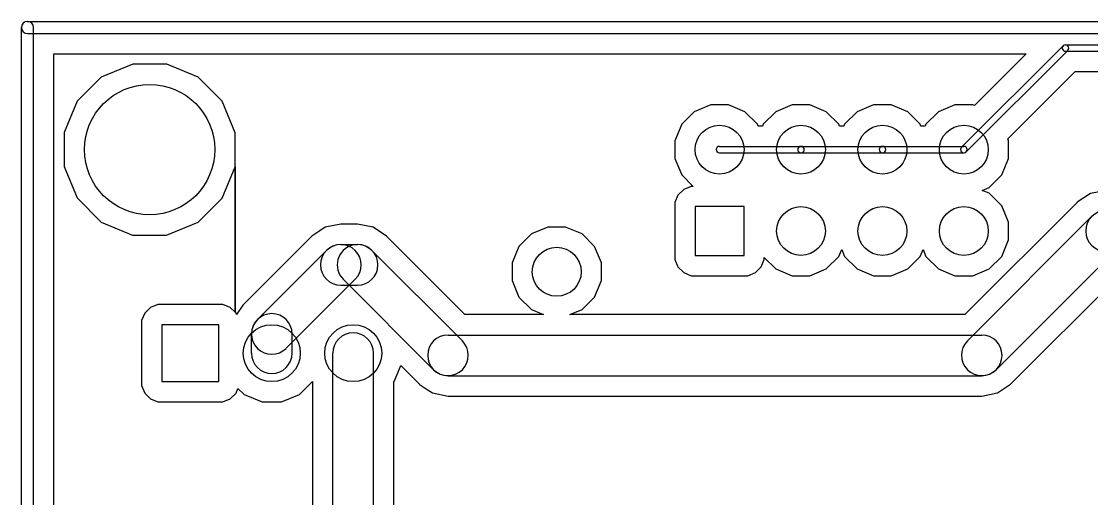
# Model space of a CAD drawing. Extents: x 9925 to 76075, y 35595 to 52745.
# Drawn here: x 9925 to 23069, y 46884 to 52745 of the extents above; entities that cross this region are included whole.
import ezdxf

# ---------------------------------------------------------------- set-up
doc = ezdxf.new("R2010")
doc.units = 0
doc.layers.add('BLACK', color=1, linetype='CONTINUOUS')

msp = doc.modelspace()

# ---------------------------------------------------------------- linework, layer by layer
at = {"layer": 'BLACK'}
for p, q in [((10000, 52745), (75000, 52745)), ((9925, 35670), (9925, 52670)), ((10000, 52595), (75000, 52595)), ((10075, 35670), (10075, 52670)), ((22719, 52446), (21472, 51199)), ((22748, 52458), (47752, 52458)), ((10325, 35995), (10325, 52345)), ((10325, 52345), (22265, 52345)), ((10325, 35995), (10325, 52345)), ((10325, 52345), (22265, 52345)), ((22776, 52389), (21529, 51142)), ((22265, 52345), (21630, 51711)), ((22265, 52345), (21630, 51711)), ((22748, 52378), (47752, 52378)), ((11292, 52220), (10906, 52060)), ((11292, 52220), (10906, 52060)), ((11710, 52220), (11292, 52220)), ((11710, 52220), (11292, 52220)), ((12095, 52060), (11710, 52220)), ((12095, 52060), (11710, 52220)), ((10906, 52060), (10610, 51765)), ((10906, 52060), (10610, 51765)), ((12390, 51764), (12095, 52060)), ((12390, 51764), (12095, 52060)), ((22040, 51301), (22868, 52128)), ((22040, 51301), (22868, 52128)), ((22868, 52128), (30742, 52128)), ((22868, 52128), (30742, 52128)), ((10610, 51765), (10450, 51380)), ((10610, 51765), (10450, 51380)), ((12550, 51378), (12390, 51764)), ((12550, 51378), (12390, 51764)), ((18391, 51719), (18189, 51635)), ((18391, 51719), (18189, 51635)), ((18609, 51719), (18391, 51719)), ((18609, 51719), (18391, 51719)), ((18811, 51635), (18609, 51719)), ((18811, 51635), (18609, 51719)), ((19391, 51719), (19189, 51635)), ((19391, 51719), (19189, 51635)), ((19609, 51719), (19391, 51719)), ((19609, 51719), (19391, 51719)), ((19811, 51635), (19609, 51719)), ((19811, 51635), (19609, 51719)), ((20391, 51719), (20189, 51635)), ((20391, 51719), (20189, 51635)), ((20609, 51719), (20391, 51719)), ((20609, 51719), (20391, 51719)), ((20811, 51635), (20609, 51719)), ((20811, 51635), (20609, 51719)), ((21391, 51719), (21189, 51635)), ((21391, 51719), (21189, 51635)), ((21609, 51719), (21391, 51719)), ((21609, 51719), (21391, 51719)), ((21630, 51711), (21609, 51719)), ((21630, 51711), (21609, 51719)), ((18189, 51635), (18035, 51481)), ((18189, 51635), (18035, 51481)), ((18965, 51481), (18811, 51635)), ((18965, 51481), (18811, 51635)), ((19189, 51635), (19035, 51481)), ((19189, 51635), (19035, 51481)), ((19965, 51481), (19811, 51635)), ((19965, 51481), (19811, 51635)), ((20189, 51635), (20035, 51481)), ((20189, 51635), (20035, 51481)), ((20965, 51481), (20811, 51635)), ((20965, 51481), (20811, 51635)), ((21189, 51635), (21035, 51481)), ((21189, 51635), (21035, 51481)), ((18035, 51481), (17951, 51279)), ((18035, 51481), (17951, 51279)), ((18973, 51460), (18965, 51481)), ((18973, 51460), (18965, 51481)), ((19026, 51460), (18973, 51460)), ((19026, 51460), (18973, 51460)), ((19035, 51481), (19026, 51460)), ((19035, 51481), (19026, 51460)), ((19973, 51460), (19965, 51481)), ((19973, 51460), (19965, 51481)), ((20026, 51460), (19973, 51460)), ((20026, 51460), (19973, 51460)), ((20035, 51481), (20026, 51460)), ((20035, 51481), (20026, 51460)), ((20973, 51460), (20965, 51481)), ((20973, 51460), (20965, 51481)), ((21026, 51460), (20973, 51460)), ((21026, 51460), (20973, 51460)), ((21035, 51481), (21026, 51460)), ((21035, 51481), (21026, 51460)), ((10450, 51380), (10450, 50962)), ((10450, 51380), (10450, 50962)), ((12550, 50960), (12550, 51378)), ((12550, 50960), (12550, 51378)), ((17951, 51279), (17951, 51061)), ((17951, 51279), (17951, 51061)), ((22049, 51279), (22040, 51301)), ((22049, 51279), (22040, 51301)), ((22049, 51061), (22049, 51279)), ((22049, 51061), (22049, 51279)), ((18500, 51210), (19500, 51210)), ((19500, 51210), (20500, 51210)), ((20500, 51210), (21500, 51210)), ((17951, 51061), (18035, 50859)), ((17951, 51061), (18035, 50859)), ((18500, 51130), (19500, 51130)), ((19500, 51130), (20500, 51130)), ((20500, 51130), (21500, 51130)), ((21965, 50859), (22049, 51061)), ((21965, 50859), (22049, 51061)), ((10450, 50962), (10610, 50576)), ((10450, 50962), (10610, 50576)), ((12390, 50575), (12550, 50960)), ((12390, 50575), (12550, 50960)), ((12550, 49172), (12550, 50960)), ((12550, 50960), (12550, 49172)), ((12550, 49172), (12550, 50960)), ((12550, 50960), (12550, 49172)), ((18035, 50859), (18175, 50719)), ((18035, 50859), (18175, 50719)), ((21811, 50705), (21965, 50859)), ((21811, 50705), (21965, 50859)), ((17989, 50611), (17951, 50520)), ((17989, 50611), (17951, 50520)), ((18059, 50681), (17989, 50611)), ((18059, 50681), (17989, 50611)), ((18151, 50719), (18059, 50681)), ((18151, 50719), (18059, 50681)), ((18175, 50719), (18151, 50719)), ((18175, 50719), (18151, 50719)), ((21726, 50670), (21811, 50705)), ((21726, 50670), (21811, 50705)), ((21811, 50635), (21726, 50670)), ((21811, 50635), (21726, 50670)), ((21965, 50481), (21811, 50635)), ((21965, 50481), (21811, 50635)), ((23056, 50632), (22893, 50524)), ((23056, 50632), (22893, 50524)), ((23247, 50670), (23056, 50632)), ((23247, 50670), (23056, 50632)), ((10610, 50576), (10905, 50280)), ((10610, 50576), (10905, 50280)), ((12094, 50280), (12390, 50575)), ((12094, 50280), (12390, 50575)), ((17951, 50520), (17951, 50421)), ((17951, 50520), (17951, 50421)), ((22891, 50522), (21512, 49143)), ((22891, 50522), (21512, 49143)), ((22049, 50279), (21965, 50481)), ((22049, 50279), (21965, 50481)), ((22893, 50524), (22891, 50522)), ((22893, 50524), (22891, 50522)), ((17951, 50421), (17951, 49821)), ((17951, 50421), (17951, 49821)), ((18200, 50470), (18200, 49870)), ((18800, 50470), (18200, 50470)), ((18800, 49870), (18800, 50470)), ((23069, 50347), (21543, 48821)), ((10905, 50280), (11290, 50120)), ((10905, 50280), (11290, 50120)), ((11708, 50120), (12094, 50280)), ((11708, 50120), (12094, 50280)), ((13656, 50216), (13591, 50173)), ((13656, 50216), (13591, 50173)), ((13848, 50254), (13656, 50216)), ((13848, 50254), (13656, 50216)), ((14049, 50254), (13848, 50254)), ((14049, 50254), (13848, 50254)), ((14054, 50255), (14049, 50254)), ((14054, 50255), (14049, 50254)), ((14246, 50216), (14054, 50255)), ((14246, 50216), (14054, 50255)), ((14408, 50108), (14246, 50216)), ((14408, 50108), (14246, 50216)), ((16391, 50219), (16189, 50135)), ((16391, 50219), (16189, 50135)), ((16609, 50219), (16391, 50219)), ((16609, 50219), (16391, 50219)), ((16811, 50135), (16609, 50219)), ((16811, 50135), (16609, 50219)), ((22049, 50061), (22049, 50279)), ((22049, 50061), (22049, 50279)), ((11290, 50120), (11708, 50120)), ((11290, 50120), (11708, 50120)), ((13492, 50106), (12646, 49260)), ((13492, 50106), (12646, 49260)), ((13494, 50108), (13492, 50106)), ((13494, 50108), (13492, 50106)), ((13591, 50173), (13494, 50108)), ((13591, 50173), (13494, 50108)), ((15372, 49143), (14408, 50108)), ((15372, 49143), (14408, 50108)), ((16189, 50135), (16035, 49981)), ((16189, 50135), (16035, 49981)), ((16965, 49981), (16811, 50135)), ((16965, 49981), (16811, 50135)), ((13848, 50004), (14054, 50004)), ((16035, 49981), (15951, 49779)), ((16035, 49981), (15951, 49779)), ((17049, 49779), (16965, 49981)), ((17049, 49779), (16965, 49981)), ((23423, 49993), (21897, 48467)), ((21965, 49859), (22049, 50061)), ((21965, 49859), (22049, 50061)), ((13671, 49930), (12824, 49083)), ((15341, 48821), (14231, 49931)), ((17951, 49821), (17989, 49729)), ((17951, 49821), (17989, 49729)), ((18200, 49870), (18800, 49870)), ((19011, 49729), (19049, 49820)), ((19011, 49729), (19049, 49820)), ((19049, 49820), (19049, 49845)), ((19049, 49845), (19189, 49705)), ((19049, 49820), (19049, 49845)), ((19049, 49845), (19189, 49705)), ((19811, 49705), (19965, 49859)), ((19811, 49705), (19965, 49859)), ((19965, 49859), (20000, 49944)), ((19965, 49859), (20000, 49944)), ((20000, 49944), (20035, 49859)), ((20000, 49944), (20035, 49859)), ((20035, 49859), (20189, 49705)), ((20035, 49859), (20189, 49705)), ((20811, 49705), (20965, 49859)), ((20811, 49705), (20965, 49859)), ((20965, 49859), (21000, 49944)), ((20965, 49859), (21000, 49944)), ((21000, 49944), (21035, 49859)), ((21000, 49944), (21035, 49859)), ((21035, 49859), (21189, 49705)), ((21035, 49859), (21189, 49705)), ((21811, 49705), (21965, 49859)), ((21811, 49705), (21965, 49859)), ((15951, 49779), (15951, 49561)), ((15951, 49779), (15951, 49561)), ((17049, 49561), (17049, 49779)), ((17049, 49561), (17049, 49779)), ((17989, 49729), (18059, 49659)), ((17989, 49729), (18059, 49659)), ((18941, 49659), (19011, 49729)), ((18941, 49659), (19011, 49729)), ((19189, 49705), (19391, 49621)), ((19189, 49705), (19391, 49621)), ((19609, 49621), (19811, 49705)), ((19609, 49621), (19811, 49705)), ((20189, 49705), (20391, 49621)), ((20189, 49705), (20391, 49621)), ((20609, 49621), (20811, 49705)), ((20609, 49621), (20811, 49705)), ((21189, 49705), (21391, 49621)), ((21189, 49705), (21391, 49621)), ((21609, 49621), (21811, 49705)), ((21609, 49621), (21811, 49705)), ((14024, 49577), (13177, 48730)), ((14987, 48467), (13877, 49577)), ((15951, 49561), (16035, 49359)), ((15951, 49561), (16035, 49359)), ((16965, 49359), (17049, 49561)), ((16965, 49359), (17049, 49561)), ((18059, 49659), (18150, 49621)), ((18059, 49659), (18150, 49621)), ((18150, 49621), (18249, 49621)), ((18150, 49621), (18249, 49621)), ((18249, 49621), (18849, 49621)), ((18249, 49621), (18849, 49621)), ((18849, 49621), (18941, 49659)), ((18849, 49621), (18941, 49659)), ((19391, 49621), (19609, 49621)), ((19391, 49621), (19609, 49621)), ((20391, 49621), (20609, 49621)), ((20391, 49621), (20609, 49621)), ((21391, 49621), (21609, 49621)), ((21391, 49621), (21609, 49621)), ((22074, 48289), (23454, 49670)), ((22074, 48289), (23454, 49670)), ((13848, 49504), (14054, 49504)), ((16035, 49359), (16189, 49205)), ((16035, 49359), (16189, 49205)), ((16811, 49205), (16965, 49359)), ((16811, 49205), (16965, 49359)), ((11439, 49161), (11401, 49070)), ((11439, 49161), (11401, 49070)), ((11509, 49231), (11439, 49161)), ((11509, 49231), (11439, 49161)), ((11601, 49269), (11509, 49231)), ((11601, 49269), (11509, 49231)), ((12301, 49269), (11601, 49269)), ((12301, 49269), (11601, 49269)), ((12400, 49269), (12301, 49269)), ((12400, 49269), (12301, 49269)), ((12491, 49231), (12400, 49269)), ((12491, 49231), (12400, 49269)), ((12550, 49172), (12491, 49231)), ((12550, 49172), (12491, 49231)), ((12561, 49161), (12550, 49172)), ((12561, 49161), (12550, 49172)), ((12568, 49144), (12561, 49161)), ((12568, 49144), (12561, 49161)), ((12646, 49260), (12568, 49144)), ((12646, 49260), (12568, 49144)), ((16189, 49205), (16338, 49143)), ((16189, 49205), (16338, 49143)), ((16661, 49143), (16811, 49205)), ((16661, 49143), (16811, 49205)), ((11401, 49070), (11401, 48971)), ((11401, 49070), (11401, 48971)), ((16338, 49143), (15372, 49143)), ((16338, 49143), (15372, 49143)), ((21512, 49143), (16661, 49143)), ((21512, 49143), (16661, 49143)), ((11401, 48971), (11401, 48271)), ((11401, 48971), (11401, 48271)), ((12350, 49020), (11650, 49020)), ((11650, 49020), (11650, 48320)), ((12350, 48320), (12350, 49020)), ((12750, 48670), (12750, 48906)), ((13250, 48670), (13250, 48906)), ((15165, 48893), (21719, 48893)), ((13750, 46490), (13750, 48670)), ((14250, 46490), (14250, 48670)), ((14508, 48331), (14584, 48517)), ((14508, 48331), (14584, 48517)), ((14584, 48517), (14809, 48292)), ((14584, 48517), (14809, 48292)), ((15165, 48393), (21719, 48393)), ((11401, 48271), (11439, 48179)), ((11401, 48271), (11439, 48179)), ((11650, 48320), (12350, 48320)), ((13339, 48162), (13500, 48323)), ((13339, 48162), (13500, 48323)), ((13500, 48323), (13500, 46557)), ((13500, 48323), (13500, 46557)), ((14500, 48323), (14508, 48331)), ((14500, 48323), (14508, 48331)), ((14500, 46489), (14500, 48323)), ((14500, 46489), (14500, 48323)), ((14809, 48292), (14811, 48289)), ((14809, 48292), (14811, 48289)), ((14811, 48289), (14908, 48225)), ((14811, 48289), (14908, 48225)), ((21912, 48181), (22074, 48289)), ((21912, 48181), (22074, 48289)), ((11439, 48179), (11509, 48109)), ((11439, 48179), (11509, 48109)), ((11509, 48109), (11600, 48071)), ((11509, 48109), (11600, 48071)), ((12399, 48071), (12491, 48109)), ((12399, 48071), (12491, 48109)), ((12491, 48109), (12561, 48179)), ((12491, 48109), (12561, 48179)), ((12561, 48179), (12585, 48238)), ((12561, 48179), (12585, 48238)), ((12585, 48238), (12661, 48162)), ((12585, 48238), (12661, 48162)), ((12661, 48162), (12881, 48071)), ((12661, 48162), (12881, 48071)), ((13119, 48071), (13339, 48162)), ((13119, 48071), (13339, 48162)), ((14908, 48225), (14973, 48181)), ((14908, 48225), (14973, 48181)), ((14973, 48181), (14974, 48181)), ((14973, 48181), (14974, 48181)), ((14974, 48181), (15165, 48143)), ((14974, 48181), (15165, 48143)), ((15165, 48143), (21715, 48143)), ((15165, 48143), (21715, 48143)), ((21715, 48143), (21720, 48142)), ((21715, 48143), (21720, 48142)), ((21720, 48143), (21911, 48181)), ((21720, 48143), (21911, 48181)), ((21720, 48142), (21720, 48143)), ((21720, 48142), (21720, 48143)), ((21911, 48181), (21912, 48181)), ((21911, 48181), (21912, 48181)), ((11600, 48071), (11699, 48071)), ((11600, 48071), (11699, 48071)), ((11699, 48071), (12399, 48071)), ((11699, 48071), (12399, 48071)), ((12881, 48071), (13119, 48071)), ((12881, 48071), (13119, 48071))]:
    msp.add_line(p, q, dxfattribs=at)
for centre, radius in [((11500, 51170), 800), ((18500, 51170), 300), ((19500, 51170), 300), ((20500, 51170), 300), ((21500, 51170), 300), ((19500, 50170), 300), ((20500, 50170), 300), ((21500, 50170), 300), ((16500, 49670), 300), ((13000, 48670), 350), ((14000, 48670), 350)]:
    msp.add_circle(centre, radius, dxfattribs=at)
for centre, radius, start, end in [((10000, 52670), 75, 90, 270), ((10000, 52670), 75, 360, 540), ((22748, 52418), 40, 90, 270), ((22748, 52418), 40, -45, 135), ((18500, 51170), 40, 90, 270), ((19500, 51170), 40, 90, 270), ((19500, 51170), 40, 270, 450), ((20500, 51170), 40, 90, 270), ((20500, 51170), 40, 270, 450), ((21500, 51170), 40, 135, 315), ((21500, 51170), 40, 270, 450), ((23247, 50170), 250, 90, 270), ((13848, 49754), 250, 90, 270), ((13848, 49754), 250, -45, 135), ((14054, 49754), 250, 405, 585), ((14054, 49754), 250, 270, 450), ((13000, 48906), 250, 360, 540), ((13000, 48906), 250, 135, 315), ((14000, 48670), 250, 360, 540), ((15165, 48643), 250, 90, 270), ((15164, 48644), 250, 225, 405), ((21720, 48644), 250, 135, 315), ((21719, 48643), 250, 270, 450), ((13000, 48670), 250, 180, 360)]:
    msp.add_arc(centre, radius, start, end, dxfattribs=at)

doc.saveas('drawing.dxf')
